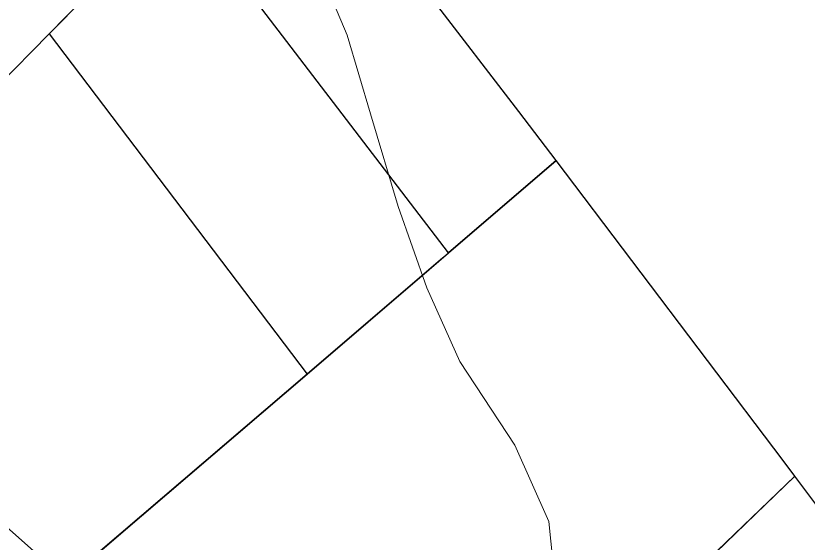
# Model space of a CAD drawing. Header units: millimetres. Extents: x 72 to 2826, y -203 to 794.
# Drawn here: x 1874.43 to 1894.46, y 152.04 to 165.36 of the extents above; entities that cross this region are included whole.
import ezdxf

# ---------------------------------------------------------------- set-up
doc = ezdxf.new("R2010")
doc.units = ezdxf.units.MM
doc.layers.add('01_Fina', color=250, linetype='Continuous', lineweight=15)
doc.layers.add('Traza Urbana', color=7, linetype='Continuous')

msp = doc.modelspace()

# ---------------------------------------------------------------- linework, layer by layer
at = {"layer": '01_Fina', "color": 252, "linetype": 'Continuous', "lineweight": 9, "true_color": 0x939598}
msp.add_lwpolyline([(1874.426, 141.45), (1876.646, 141), (1878.786, 140.26), (1879.456, 140.3), (1879.786, 140.67), (1882.936, 144.19), (1884.146, 144.38), (1885.946, 145.81), (1887.346, 147.87), (1888.156, 150.18), (1887.906, 152.58), (1887.046, 154.51), (1885.656, 156.63), (1884.826, 158.49), (1884.096, 160.54), (1883.396, 162.89), (1882.806, 164.87), (1881.906, 167.01)], dxfattribs=at)
at = {"layer": 'Traza Urbana', "color": 7, "linetype": 'Continuous', "invisible_edges": 5}
for points in [[(1849.601, 180.829), (1875.277, 164.91), (1878.577, 168.26), (1852.857, 184.206)], [(1849.601, 180.829), (1875.277, 164.91), (1878.577, 168.26), (1852.857, 184.206)], [(1846.267, 177.37), (1871.901, 161.477), (1875.277, 164.91), (1849.601, 180.829)], [(1846.267, 177.37), (1871.901, 161.477), (1875.277, 164.91), (1849.601, 180.829)], [(1878.577, 168.26), (1887.148, 162.945), (1881.097, 170.83)], [(1878.577, 168.26), (1887.148, 162.945), (1881.097, 170.83)], [(1875.715, 165.354), (1885.367, 159.37), (1878.577, 168.26)], [(1875.715, 165.354), (1885.367, 159.37), (1878.577, 168.26)], [(1878.181, 167.858), (1888.097, 161.71), (1887.148, 162.945), (1878.577, 168.26)], [(1878.181, 167.858), (1888.097, 161.71), (1887.148, 162.945), (1878.577, 168.26)], [(1875.715, 165.354), (1885.367, 159.37), (1888.097, 161.71), (1878.181, 167.858)], [(1875.715, 165.354), (1885.367, 159.37), (1888.097, 161.71), (1878.181, 167.858)], [(1875.277, 164.91), (1884.882, 158.955), (1885.367, 159.37), (1875.715, 165.354)], [(1875.277, 164.91), (1884.882, 158.955), (1885.367, 159.37), (1875.715, 165.354)], [(1875.277, 164.91), (1884.882, 158.955), (1885.367, 159.37), (1875.715, 165.354)], [(1875.277, 164.91), (1884.882, 158.955), (1885.367, 159.37), (1875.715, 165.354)], [(1872.493, 162.079), (1881.797, 156.31), (1884.882, 158.955), (1875.277, 164.91)], [(1872.493, 162.079), (1881.797, 156.31), (1884.882, 158.955), (1875.277, 164.91)], [(1881.797, 156.31), (1881.797, 156.31), (1884.882, 158.955), (1875.277, 164.91)], [(1881.797, 156.31), (1881.797, 156.31), (1884.882, 158.955), (1875.277, 164.91)], [(1868.197, 157.71), (1877.03, 152.233), (1881.797, 156.31), (1872.493, 162.079)], [(1868.197, 157.71), (1877.03, 152.233), (1881.797, 156.31), (1872.493, 162.079)], [(1885.367, 159.37), (1893.83, 154.123), (1888.097, 161.71)], [(1885.367, 159.37), (1893.83, 154.123), (1888.097, 161.71)], [(1885.225, 159.249), (1894.127, 153.73), (1893.83, 154.123), (1885.367, 159.37)], [(1885.225, 159.249), (1894.127, 153.73), (1893.83, 154.123), (1885.367, 159.37)], [(1881.797, 156.31), (1890.927, 150.649), (1894.127, 153.73), (1885.225, 159.249)], [(1881.797, 156.31), (1890.927, 150.649), (1894.127, 153.73), (1885.225, 159.249)], [(1875.717, 151.11), (1875.717, 151.11), (1877.03, 152.233), (1868.197, 157.71)], [(1875.717, 151.11), (1875.717, 151.11), (1877.03, 152.233), (1868.197, 157.71)], [(1876.571, 151.841), (1886.057, 145.96), (1890.927, 150.649), (1881.797, 156.31)], [(1876.571, 151.841), (1886.057, 145.96), (1890.927, 150.649), (1881.797, 156.31)], [(1892.165, 151.841), (1898.457, 147.94), (1894.127, 153.73)], [(1892.165, 151.841), (1898.457, 147.94), (1894.127, 153.73)], [(1892.165, 151.841), (1898.457, 147.94), (1894.127, 153.73)], [(1892.165, 151.841), (1898.457, 147.94), (1894.127, 153.73)]]:
    msp.add_3dface(points, dxfattribs=at)

doc.saveas('drawing.dxf')
